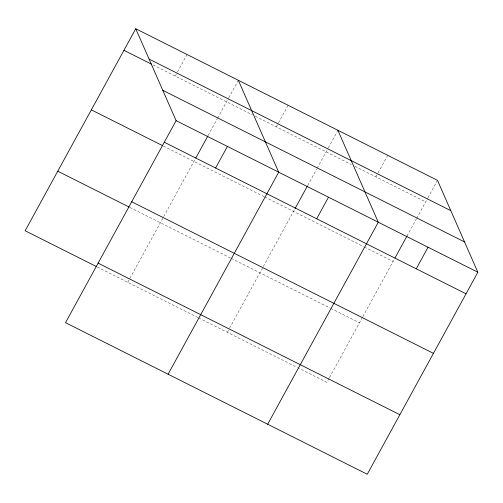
<?xml version="1.0" encoding="UTF-8"?>
<svg xmlns="http://www.w3.org/2000/svg" width="503" height="503" viewBox="0 0 503 503"><rect width="100%" height="100%" fill="white"/><g stroke="black" fill="none" stroke-linecap="round" stroke-linejoin="round"><path stroke-width="0.38" stroke-dasharray="2.52 1.89" d="M175.239 76.079L177.081 72.709M177.452 72.036L187.047 54.513M127.743 282.296L195.057 159.344M208.173 135.389L217.164 118.96M217.541 118.274L228.375 98.481M228.746 97.802L238.34 80.279M276.317 126.857L288.125 105.29M227.312 332.32L229.186 328.893M229.563 328.214L262.931 267.256M263.308 266.565L294.626 209.367M307.742 185.406L316.739 168.983M317.11 168.298L327.95 148.498M328.321 147.825L337.915 130.302M375.892 176.88L377.734 173.51M378.105 172.837L387.7 155.314M329.132 378.231L326.887 382.343L298.134 367.894M329.509 377.552L362.506 317.28M362.883 316.588L394.201 259.385M406.94 236.114L416.308 219.006M416.685 218.321L427.525 198.522M427.89 197.849L437.484 180.326M153.057 64.937L252.475 114.879M255.285 116.294L351.352 164.55M354.854 166.311L425.676 201.892M163.431 146.071L264.05 196.623M264.754 196.975L363.625 246.646M364.329 246.998L393.076 261.441M129.843 207.425L230.462 257.976M231.166 258.328L330.037 307.999M330.735 308.352L359.488 322.794M97.242 266.974L197.861 317.525M198.566 317.877L297.436 367.542"/><path stroke-width="0.75" d="M135.747 28.74L176.113 120.657L65.516 322.675L367.253 474.26L477.85 272.242L437.484 180.326L135.747 28.74L25.15 230.758L96.545 266.628M195.805 157.973L207.796 136.068M215.605 167.996L227.406 146.43M168.103 374.213L278.706 172.196L238.34 80.279M295.003 208.682L307.371 186.091M316.683 218.774L328.49 197.207M267.678 424.236L378.275 222.219L337.915 130.302M394.949 258.02L406.94 236.114M416.258 268.797L428.066 247.231M149.07 59.077L450.807 210.656M123.939 50.313L151.667 64.239M162.796 90.326L464.527 241.912M176.113 120.657L477.85 272.242M164.305 142.23L466.042 293.809M91.339 109.855L162.739 145.725M131.704 201.772L433.441 353.358M57.751 171.209L129.152 207.079M98.116 263.126L399.854 414.711"/></g></svg>
